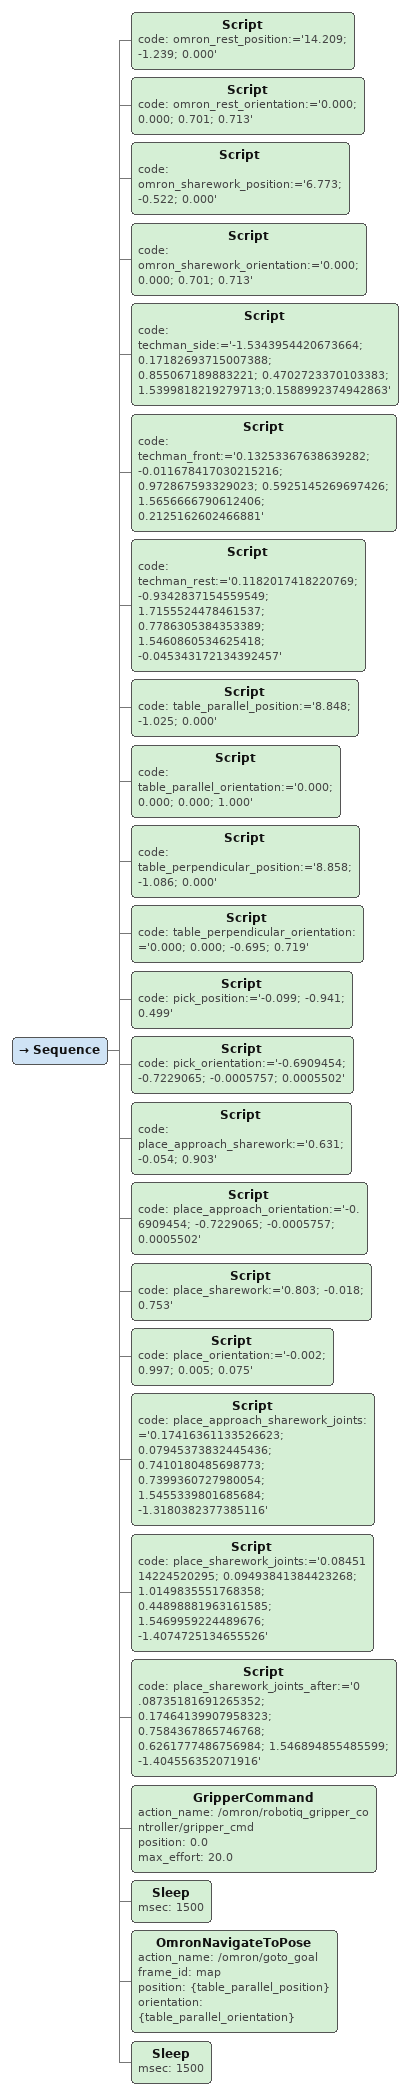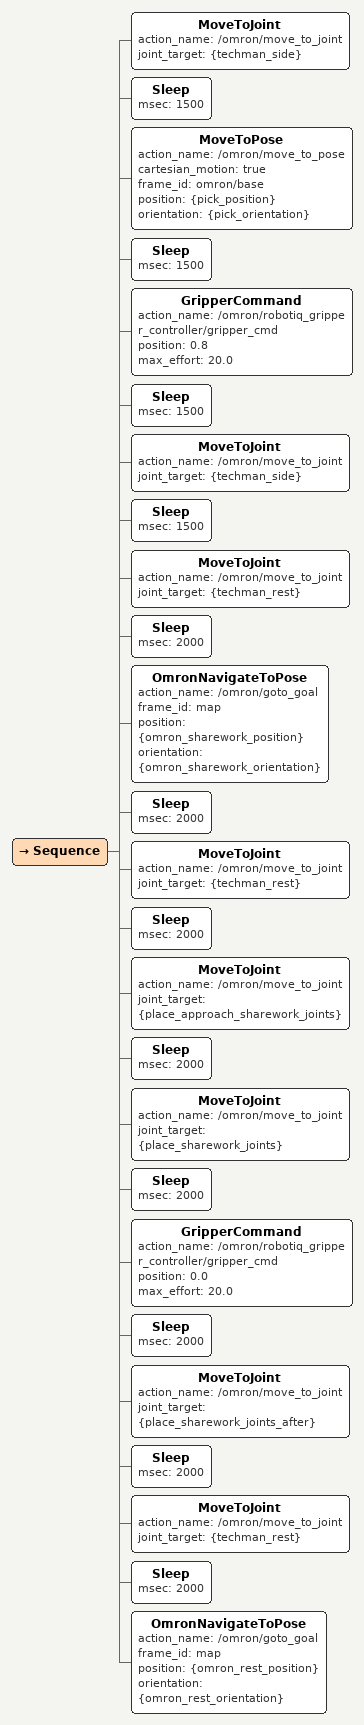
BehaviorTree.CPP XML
<Sequence>
    <Script code=" omron_rest_position:='14.209; -1.239; 0.000' "/>
    <Script code=" omron_rest_orientation:='0.000; 0.000; 0.701; 0.713' "/>

    <Script code=" omron_sharework_position:='6.773; -0.522; 0.000' "/>
    <Script code=" omron_sharework_orientation:='0.000; 0.000; 0.701; 0.713' "/>

    <Script code=" techman_side:='-1.5343954420673664; 0.17182693715007388; 0.855067189883221; 0.4702723370103383; 1.5399818219279713;0.1588992374942863' "/>
    <Script code=" techman_front:='0.13253367638639282; -0.011678417030215216; 0.972867593329023; 0.5925145269697426; 1.5656666790612406; 0.2125162602466881' "/>
    <Script code=" techman_rest:='0.1182017418220769; -0.9342837154559549; 1.7155524478461537; 0.7786305384353389; 1.5460860534625418; -0.045343172134392457' "/>
    <Script code=" table_parallel_position:='8.848; -1.025; 0.000' "/>
    <Script code=" table_parallel_orientation:='0.000; 0.000; 0.000; 1.000' "/>

    <Script code=" table_perpendicular_position:='8.858; -1.086; 0.000' "/>
    <Script code=" table_perpendicular_orientation:='0.000; 0.000; -0.695; 0.719' "/>
    <Script code=" pick_position:='-0.099; -0.941; 0.499' "/>
    <Script code=" pick_orientation:='-0.6909454; -0.7229065; -0.0005757; 0.0005502' "/>

    <Script code=" place_approach_sharework:='0.631; -0.054; 0.903' "/>
    <Script code=" place_approach_orientation:='-0.6909454; -0.7229065; -0.0005757; 0.0005502' "/>

    <Script code=" place_sharework:='0.803; -0.018; 0.753' "/>
    <Script code=" place_orientation:='-0.002; 0.997; 0.005; 0.075' "/>

    <Script code=" place_approach_sharework_joints:='0.17416361133526623; 0.07945373832445436; 0.7410180485698773; 0.7399360727980054; 1.5455339801685684; -1.3180382377385116' "/>
    <Script code=" place_sharework_joints:='0.0845114224520295; 0.09493841384423268; 1.0149835551768358; 0.44898881963161585; 1.5469959224489676; -1.4074725134655526' "/>
    <Script code=" place_sharework_joints_after:='0.08735181691265352; 0.17464139907958323; 0.7584367865746768; 0.6261777486756984; 1.546894855485599; -1.404556352071916' "/>

    <GripperCommand action_name="/omron/robotiq_gripper_controller/gripper_cmd" position="0.0" max_effort="20.0"/>

    <Sleep msec="1500"/>

    <OmronNavigateToPose action_name="/omron/goto_goal" frame_id="map" position="{table_parallel_position}" orientation="{table_parallel_orientation}"/>
    <Sleep msec="1500"/>

</Sequence>

<Sequence>
    <MoveToJoint action_name="/omron/move_to_joint" joint_target="{techman_side}"/>
    <Sleep msec="1500"/>
    <MoveToPose action_name="/omron/move_to_pose" cartesian_motion="true" frame_id="omron/base" position="{pick_position}" orientation="{pick_orientation}"/>
    <Sleep msec="1500"/>
    <GripperCommand action_name="/omron/robotiq_gripper_controller/gripper_cmd" position="0.8" max_effort="20.0"/>
    <Sleep msec="1500"/>
    <MoveToJoint action_name="/omron/move_to_joint" joint_target="{techman_side}"/>
    <Sleep msec="1500"/>

    <MoveToJoint action_name="/omron/move_to_joint" joint_target="{techman_rest}"/>

    <Sleep msec="2000"/>

    <OmronNavigateToPose action_name="/omron/goto_goal" frame_id="map" position="{omron_sharework_position}" orientation="{omron_sharework_orientation}"/>
    <Sleep msec="2000"/>
    <MoveToJoint action_name="/omron/move_to_joint" joint_target="{techman_rest}"/>
    <Sleep msec="2000"/>
    <MoveToJoint action_name="/omron/move_to_joint" joint_target="{place_approach_sharework_joints}"/>
    <Sleep msec="2000"/>
    <MoveToJoint action_name="/omron/move_to_joint" joint_target="{place_sharework_joints}"/>
    <Sleep msec="2000"/>
    <GripperCommand action_name="/omron/robotiq_gripper_controller/gripper_cmd" position="0.0" max_effort="20.0"/>
    <Sleep msec="2000"/>
    <MoveToJoint action_name="/omron/move_to_joint" joint_target="{place_sharework_joints_after}"/>
    <Sleep msec="2000"/>
    <MoveToJoint action_name="/omron/move_to_joint" joint_target="{techman_rest}"/>
    <Sleep msec="2000"/>
    <OmronNavigateToPose action_name="/omron/goto_goal" frame_id="map" position="{omron_rest_position}" orientation="{omron_rest_orientation}"/>

</Sequence>
